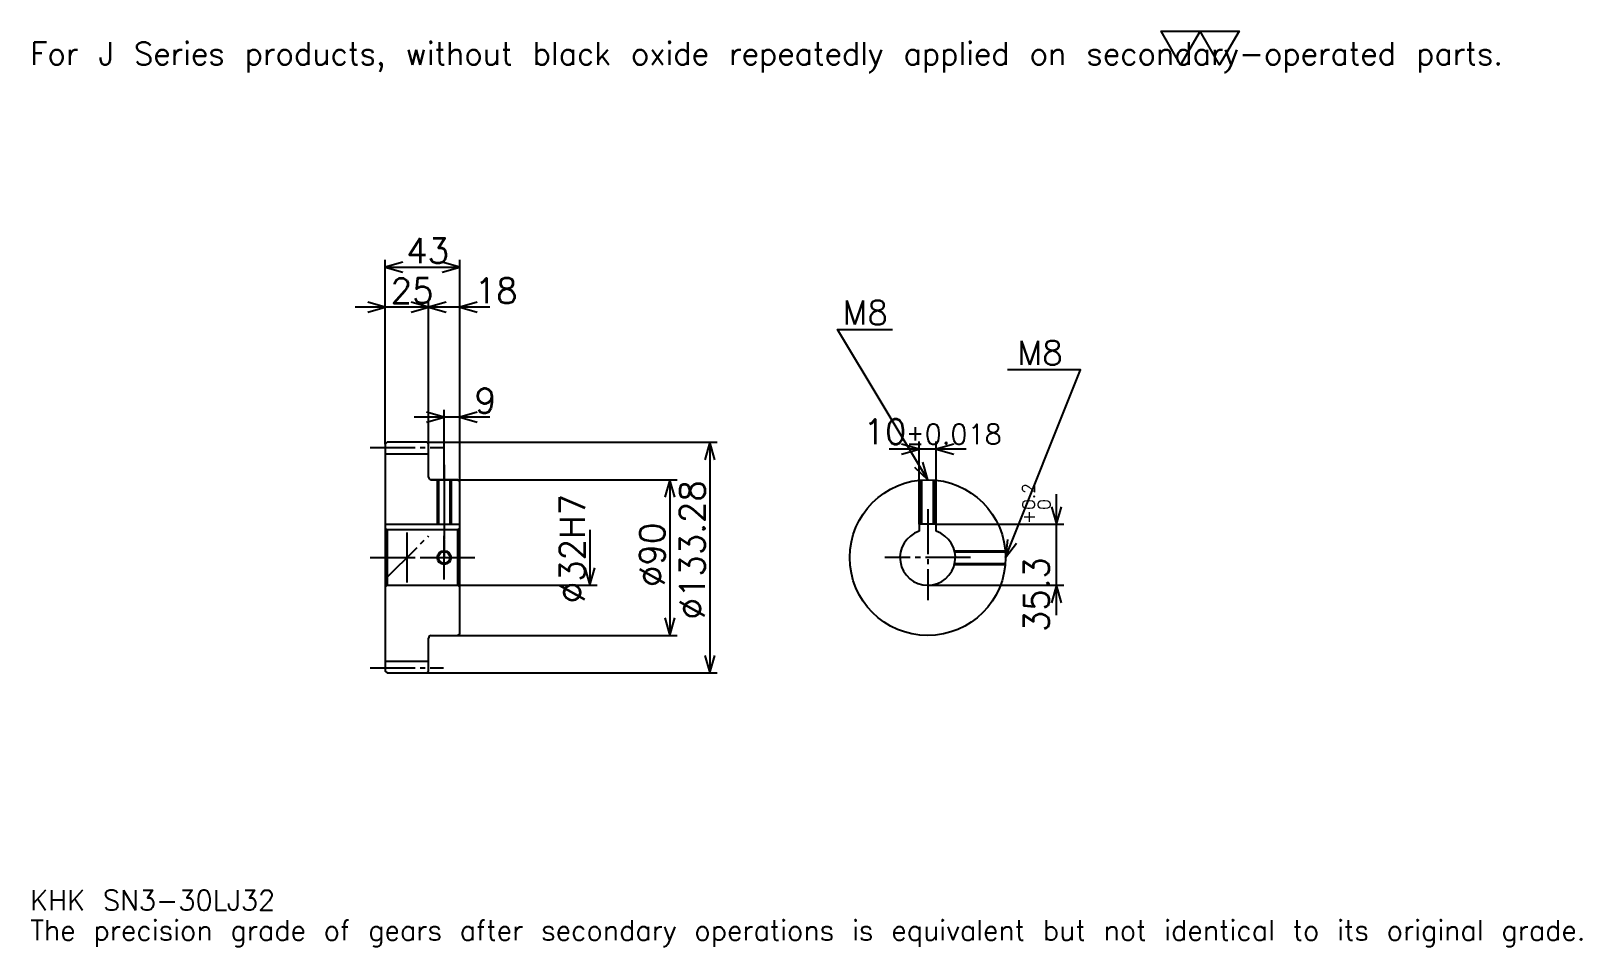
# Model space of a CAD drawing. Extents: x 29 to 926, y 11 to 540.
import ezdxf

# ---------------------------------------------------------------- set-up
doc = ezdxf.new("R2010")
doc.units = 0
doc.linetypes.add('DASHDOT', pattern=[34.695651, 26.021739, -2.891304, 2.891304, -2.891304])
doc.layers.get('0').update_dxf_attribs({"linetype": 'CONTINUOUS'})
doc.layers.add('DASHDOT', color=6, linetype='DASHDOT')
doc.styles.add('KANJI', font='TXT', dxfattribs={"bigfont": 'BIGFONT'})

msp = doc.modelspace()

# ---------------------------------------------------------------- linework, layer by layer
at = {"color": 5}
for p, q in [((234.195663, 302.280884), (234.195663, 407.813538)), ((234.195663, 403.476562), (277.195679, 403.476562)), ((277.195679, 302.280884), (277.195679, 407.813538)), ((276.543488, 380.34613), (216.847839, 380.34613)), ((294.543488, 380.34613), (241.847839, 380.34613)), ((259.195679, 302.280884), (259.195679, 384.683075)), ((294.543488, 316.737427), (250.847839, 316.737427)), ((268.195679, 302.280884), (268.195679, 321.074371)), ((234.195663, 301.280884), (234.195663, 302.280884)), ((258.195679, 302.280884), (277.195679, 302.280884)), ((259.195679, 301.280884), (259.195679, 302.280884)), ((268.195679, 280.641296), (268.195679, 302.280884)), ((268.195679, 280.641296), (268.195679, 302.280884)), ((277.195679, 302.280884), (426.097839, 302.280884)), ((277.195679, 279.641296), (277.195679, 302.280884)), ((421.760864, 302.280884), (421.760864, 169.001694)), ((570.065247, 298.310852), (525.369568, 298.310852)), ((542.717407, 254.941299), (542.717407, 302.647827)), ((552.717407, 254.941299), (552.717407, 302.647827)), ((260.695679, 280.641296), (277.195679, 280.641296)), ((277.195679, 280.641296), (402.967407, 280.641296)), ((398.630432, 280.641296), (398.630432, 190.641296)), ((622.108704, 202.293472), (622.108704, 272.289124)), ((352.369568, 251.641296), (352.369568, 219.641296)), ((552.717407, 254.941299), (626.445618, 254.941299)), ((277.195679, 219.641296), (356.706543, 219.641296)), ((547.717407, 219.641296), (626.445618, 219.641296)), ((260.695679, 190.641296), (277.195679, 190.641296)), ((277.195679, 190.641296), (402.967407, 190.641296)), ((258.195679, 169.001694), (277.195679, 169.001694)), ((277.195679, 169.001694), (426.097839, 169.001694))]:
    msp.add_line(p, q, dxfattribs=at)
at = {"color": 4}
for p, q in [((234.195663, 295.530884), (259.195679, 295.530884)), ((234.195663, 254.941299), (277.195679, 254.941299)), ((235.195663, 251.641296), (235.195663, 219.641296)), ((276.195679, 251.641296), (277.195679, 252.641296)), ((276.195679, 219.641296), (277.195679, 218.641296)), ((234.195663, 175.751694), (259.195679, 175.751694))]:
    msp.add_line(p, q, dxfattribs=at)
at = {"color": 7}
msp.add_line((246.695663, 250.097824), (246.695663, 221.184769), dxfattribs=at)
msp.add_lwpolyline([(693.913025, 520.434753), (682.636963, 539.97998), (727.741272, 539.97998), (716.46521, 520.434753), (705.189087, 539.97998), (693.913025, 520.434753)], dxfattribs=at)
at = {"color": 5}
for points in [[(244.315231, 406.367859), (234.195663, 403.476562), (244.315231, 400.585266)], [(267.076111, 400.585266), (277.195679, 403.476562), (267.076111, 406.367859)], [(224.076096, 377.454803), (234.195663, 380.34613), (224.076096, 383.237427)], [(249.076096, 377.454803), (259.195679, 380.34613), (249.076096, 383.237427)], [(269.315216, 383.237427), (259.195679, 380.34613), (269.315216, 377.454803)], [(287.315216, 383.237427), (277.195679, 380.34613), (287.315216, 377.454803)], [(547.717407, 280.641296), (495.67395, 367.380432), (527.478271, 367.380432)], [(592.717407, 235.641296), (636.086975, 344.25), (593.873901, 344.25)], [(258.076111, 313.84613), (268.195679, 316.737427), (258.076111, 319.628723)], [(287.315216, 319.628723), (277.195679, 316.737427), (287.315216, 313.84613)], [(424.652191, 292.161346), (421.760864, 302.280884), (418.869568, 292.161346)], [(532.597839, 295.419556), (542.717407, 298.310852), (532.597839, 301.202148)], [(562.836975, 301.202148), (552.717407, 298.310852), (562.836975, 295.419556)], [(540.031677, 287.831177), (547.717407, 280.641296), (544.990173, 290.806305)], [(401.521759, 270.521729), (398.630432, 280.641296), (395.739136, 270.521729)], [(619.217407, 265.060852), (622.108704, 254.941299), (625, 265.060852)], [(593.785034, 246.111511), (592.717407, 235.641296), (599.155334, 243.967056)], [(349.478271, 229.760864), (352.369568, 219.641296), (355.260864, 229.760864)], [(625, 209.521729), (622.108704, 219.641296), (619.217407, 209.521729)], [(395.739136, 200.760864), (398.630432, 190.641296), (401.521759, 200.760864)], [(418.869568, 179.121262), (421.760864, 169.001694), (424.652191, 179.121262)]]:
    msp.add_lwpolyline(points, dxfattribs=at)
at = {"color": 4}
for points in [[(259.195679, 282.141296), (259.195679, 301.280884), (258.195679, 302.280884), (235.195663, 302.280884), (234.195663, 301.280884), (234.195663, 218.641296)], [(260.695679, 190.641296), (276.195679, 190.641296), (277.195679, 191.641296), (277.195679, 279.641296), (276.195679, 280.641296), (260.695679, 280.641296)], [(264.195679, 280.641296), (264.195679, 254.941299)], [(264.870667, 280.641296), (264.870667, 254.941299)], [(271.52066, 280.641296), (271.52066, 254.941299)], [(272.195679, 280.641296), (272.195679, 254.941299)], [(543.717407, 254.941299), (543.717407, 280.463165)], [(544.392395, 254.941299), (544.392395, 280.51828)], [(551.042419, 254.941299), (551.042419, 280.51828)], [(551.717407, 254.941299), (551.717407, 280.463165)], [(234.195663, 218.641296), (235.195663, 219.641296), (276.195679, 219.641296), (276.195679, 251.641296), (235.195663, 251.641296), (234.195663, 252.641296)], [(552.717407, 250.839981), (552.717407, 254.941299), (542.717407, 254.941299), (542.717407, 250.839981)], [(563.209351, 239.641296), (592.539246, 239.641296)], [(563.368103, 238.966293), (592.59436, 238.966293)], [(563.209351, 231.641296), (592.539246, 231.641296)], [(563.368103, 232.316299), (592.59436, 232.316299)], [(234.195663, 218.641296), (234.195663, 170.001694), (235.195663, 169.001694), (258.195679, 169.001694), (259.195679, 170.001694), (259.195679, 189.141296)]]:
    msp.add_lwpolyline(points, dxfattribs=at)
for centre, radius in [((547.717407, 235.641296), 45), ((268.195679, 235.641296), 3.325)]:
    msp.add_circle(centre, radius, dxfattribs=at)
at = {"color": 7}
msp.add_circle((268.195679, 235.641296), 4, dxfattribs=at)
at = {"color": 4}
for centre, radius, start, end in [((260.695679, 282.141296), 1.5, 180, 270), ((547.717407, 235.641296), 16, 108.209957329, 71.790042671), ((260.695679, 189.141296), 1.5, 90, 180)]:
    msp.add_arc(centre, radius, start, end, dxfattribs=at)
at = {"layer": 'DASHDOT', "color": 7}
for p, q in [((225.521744, 299.280884), (267.869568, 299.280884)), ((268.195679, 280.641296), (268.195679, 235.641296)), ((547.717407, 263.615204), (547.717407, 210.967377)), ((234.195663, 223.141296), (259.195679, 248.141296)), ((225.521744, 235.641296), (285.869568, 235.641296)), ((572.391296, 235.641296), (523.043518, 235.641296)), ((225.521744, 172.001694), (267.869568, 172.001694))]:
    msp.add_line(p, q, dxfattribs=at)
for points in [[(268.195679, 289.315216), (268.195679, 246.26738)], [(268.195679, 222.967377), (268.195679, 248.315216)], [(255.521759, 235.641296), (280.869568, 235.641296)]]:
    msp.add_lwpolyline(points, dxfattribs=at)

# ---------------------------------------------------------------- texts
at = {"color": 7, "style": 'KANJI'}
for s, height, p in [('For J Series products, without black oxide repeatedly applied on secondary-operated parts.', 13.01087, (28.913044, 520.434753)), ('43', 14.456522, (246.29892, 405.789612)), ('25', 14.456522, (237.29892, 382.65918)), ('18', 14.456522, (285.869568, 382.65918)), ('M8', 13.878261, (498.565247, 370.271729)), ('M8', 13.878261, (599.656494, 347.141296)), ('9', 14.456522, (285.869568, 319.050476)), ('10', 14.456522, (510.64801, 301.202148)), ('%%p0.018', 11.565217, (535.077759, 301.202148)), ('KHK SN3-30LJ32', 11.565217, (28.913044, 31.804348)), ('The precision grade of gears after secondary operations is equivalent but not identical to its original grade.', 11.565217, (28.913044, 14.456522))]:
    msp.add_text(s, height=height, dxfattribs=at).set_placement(p)
for s, height, p in [('%%c133.28', 14.456522, (418.869568, 199.861404)), ('%%c32H7', 14.456522, (349.478271, 209.258148)), ('0.2', 7.228261, (609.676086, 263.209778)), ('+', 7.228261, (609.676086, 255.11412)), ('0', 7.228261, (618.639099, 263.209778)), ('%%c90', 14.456522, (395.739136, 218.654877)), ('35.3', 14.456522, (617.771729, 192.540573))]:
    msp.add_text(s, height=height, rotation=90, dxfattribs=at).set_placement(p)

doc.saveas('drawing.dxf')
